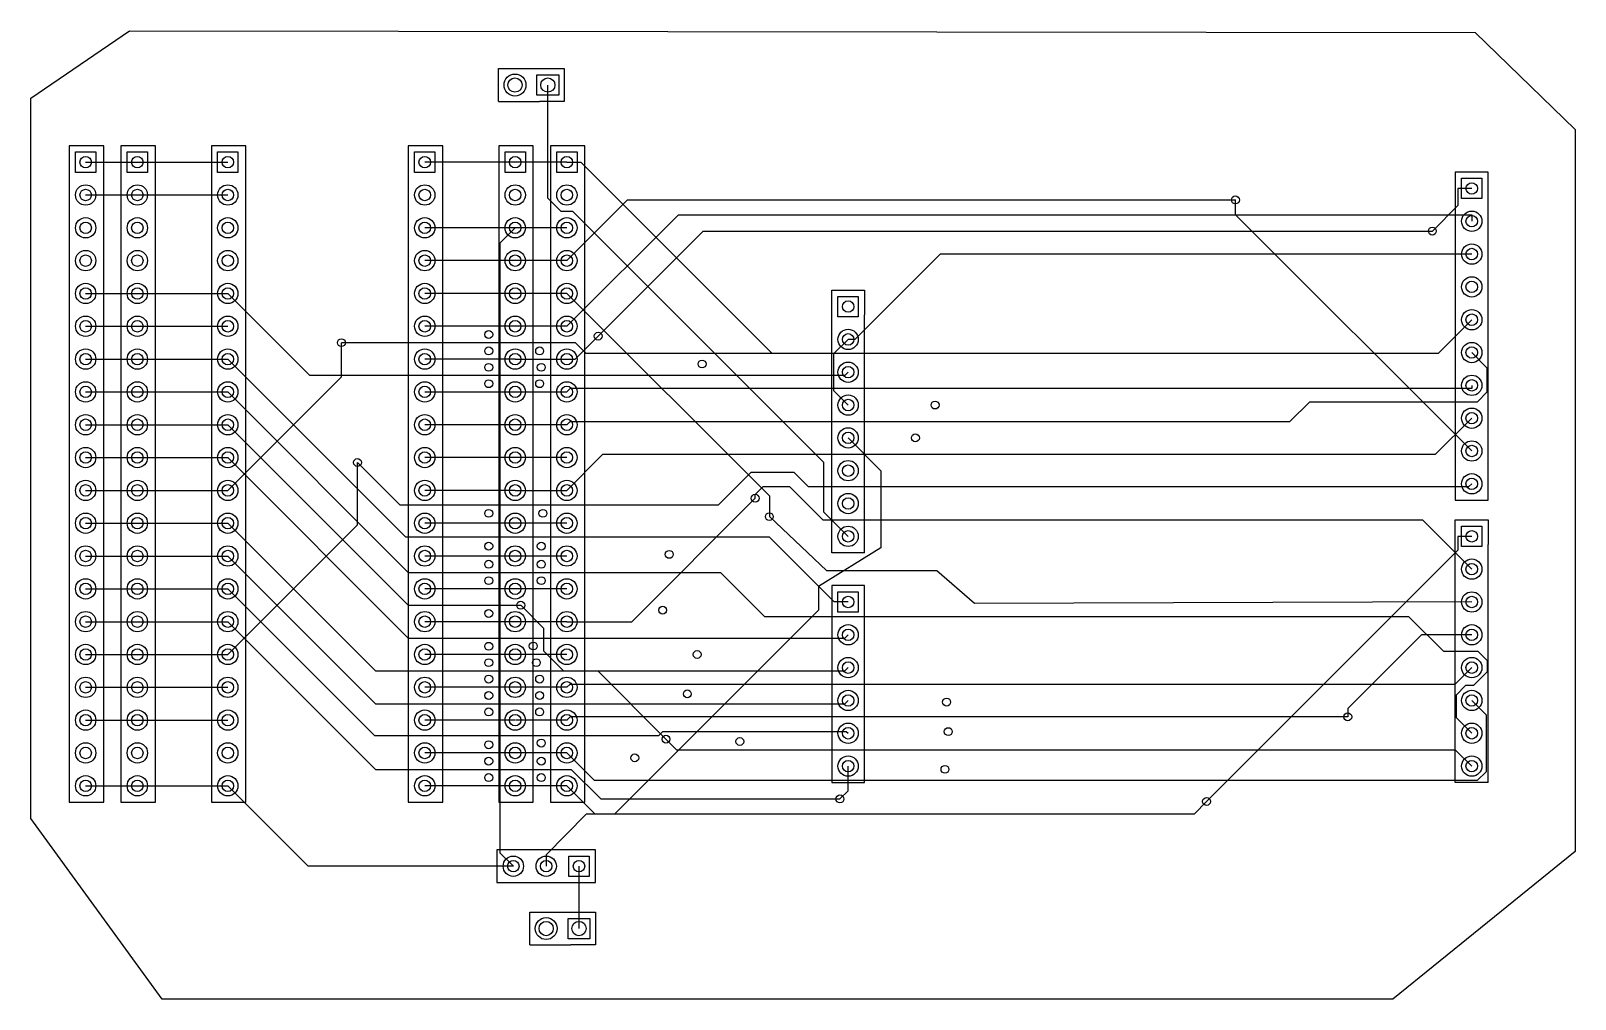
# Model space of a CAD drawing. Extents: x 200 to 4905, y 150 to 3100.
import ezdxf

# ---------------------------------------------------------------- set-up
doc = ezdxf.new("R2010")
doc.units = 9

msp = doc.modelspace()

# ---------------------------------------------------------------- linework, layer by layer
for points in [[(200, 2895), (500, 3100), (4600, 3095), (4905, 2800), (4905, 600), (4350, 150), (600, 150), (200, 700), (200, 2895)], [(1808.5, 2904), (1741.5, 2904), (1741.5, 2966), (1808.5, 2966)], [(416.9, 750), (421.9, 750), (421.9, 2750), (316.9, 2750), (316.9, 750), (416.9, 750)], [(397.9, 2731), (397.9, 2669), (335.9, 2669), (335.9, 2731)], [(574.4, 750), (579.4, 750), (579.4, 2750), (474.4, 2750), (474.4, 750), (574.4, 750)], [(555.4, 2731), (555.4, 2669), (493.4, 2669), (493.4, 2731)], [(850, 750), (855, 750), (855, 2750), (750, 2750), (750, 750), (850, 750)], [(831, 2731), (831, 2669), (769, 2669), (769, 2731)], [(1450, 750), (1455, 750), (1455, 2750), (1350, 2750), (1350, 750), (1450, 750)], [(1431, 2731), (1431, 2669), (1369, 2669), (1369, 2731)], [(1725.6, 750), (1730.6, 750), (1730.6, 2750), (1625.6, 2750), (1625.6, 750), (1725.6, 750)], [(1706.6, 2731), (1706.6, 2669), (1644.6, 2669), (1644.6, 2731)], [(1883.1, 750), (1888.1, 750), (1888.1, 2750), (1783.1, 2750), (1783.1, 750), (1883.1, 750)], [(1864.1, 2731), (1864.1, 2669), (1802.1, 2669), (1802.1, 2731)], [(4621, 2651), (4621, 2589), (4559, 2589), (4559, 2651)], [(2721, 2291), (2721, 2229), (2659, 2229), (2659, 2291)], [(4621, 1591), (4621, 1529), (4559, 1529), (4559, 1591)], [(2721, 1391), (2721, 1329), (2659, 1329), (2659, 1391)], [(1901, 524), (1839, 524), (1839, 586), (1901, 586)], [(1903.5, 334), (1836.5, 334), (1836.5, 396), (1903.5, 396)]]:
    msp.add_lwpolyline(points, close=True)
for points in [[(1625, 2885), (1625, 2985), (1825, 2985), (1825, 2885), (1750, 2885)], [(2690, 1560), (2615.9, 1634.1), (2615.9, 1785.3), (1851.2, 2550), (1815.7, 2550), (1775, 2590.7), (1775, 2935)], [(1625, 2885), (1750, 2885)], [(366.9, 2700), (524.4, 2700)], [(524.4, 2700), (800, 2700)], [(1675.6, 2700), (1400, 2700)], [(1833.1, 2700), (1675.6, 2700)], [(1833.1, 2700), (1875.6, 2700)], [(2646.9, 2116.9), (2458.7, 2116.9), (1875.6, 2700)], [(4640, 2595), (4640, 2670), (4540, 2670), (4540, 1670), (4640, 1670)], [(366.9, 2600), (524.4, 2600)], [(524.4, 2600), (800, 2600)], [(4547.5, 2620), (4547.5, 2567.5), (4470, 2490)], [(4590, 2620), (4547.5, 2620)], [(4640, 1670), (4640, 2595)], [(1833.1, 2400), (2018.1, 2585), (3870, 2585)], [(4590, 1820), (3870, 2540), (3870, 2585)], [(1675.6, 2500), (1400, 2500)], [(1675.6, 2500), (1629, 2453.4), (1629, 596), (1670, 555)], [(1833.1, 2500), (1675.6, 2500)], [(1833.1, 2200), (2173.1, 2540), (4590, 2540), (4590, 2520)], [(1928.4, 2170), (2248.4, 2490), (4470, 2490)], [(1675.6, 2400), (1400, 2400)], [(1833.1, 2400), (1675.6, 2400)], [(4590, 2420), (2970, 2420), (2710, 2160), (2690, 2160)], [(2740, 1510), (2640, 1510), (2640, 2310), (2740, 2310), (2740, 2235)], [(366.9, 2300), (524.4, 2300)], [(524.4, 2300), (800, 2300)], [(2690, 2060), (2680, 2050), (1050, 2050), (800, 2300)], [(1675.6, 2300), (1400, 2300)], [(1833.1, 2300), (1675.6, 2300)], [(1833.1, 2300), (2450, 1683.1), (2450, 1620)], [(4590, 2220), (4487.5, 2117.5), (1892, 2117.5), (1859.5, 2150), (1146.1, 2150)], [(2740, 1510), (2740, 2235)], [(366.9, 2200), (524.4, 2200)], [(524.4, 2200), (800, 2200)], [(1675.6, 2200), (1400, 2200)], [(1833.1, 2200), (1675.6, 2200)], [(1833.1, 2100), (1858.4, 2100), (1928.4, 2170)], [(800, 1700), (1146.1, 2046.1), (1146.1, 2150)], [(1833.1, 1900), (1843.1, 1910), (4036.3, 1910), (4096.3, 1970), (4607.3, 1970), (4637.4, 2000.1), (4637.4, 2072.6), (4590, 2120)], [(2646.9, 2116.9), (2690, 2160)], [(366.9, 2100), (524.4, 2100)], [(524.4, 2100), (800, 2100)], [(2647.5, 1360), (2450, 1557.5), (1342.5, 1557.5), (800, 2100)], [(1675.6, 2100), (1400, 2100)], [(1675.6, 2100), (1833.1, 2100)], [(2690, 1960), (2646.9, 2003.1), (2646.9, 2116.9)], [(366.9, 2000), (524.4, 2000)], [(524.4, 2000), (800, 2000)], [(800, 2000), (1350, 1450), (2301, 1450), (2435.1, 1315.9), (4397.6, 1315.9), (4503.5, 1210), (4608.2, 1210), (4636.9, 1181.3), (4636.9, 1146.8), (4595.3, 1105.1), (4571.1, 1105.1), (4542.2, 1076.2), (4542.2, 1007.8), (4590, 960)], [(1400, 2000), (1675.6, 2000)], [(1675.6, 2000), (1833.1, 2000)], [(4590, 2020), (4590, 2010), (1843.1, 2010), (1833.1, 2000)], [(366.9, 1900), (524.4, 1900)], [(524.4, 1900), (800, 1900)], [(800, 1900), (1350, 1350), (1692.5, 1350)], [(1675.6, 1900), (1400, 1900)], [(1833.1, 1900), (1675.6, 1900)], [(1833.1, 1700), (1943.1, 1810), (4480, 1810), (4590, 1920)], [(2690, 1860), (2790, 1760), (2790, 1525), (2600.1, 1407), (2600, 1335), (1978.3, 713.3), (1891.8, 713.3), (1769.8, 589.5), (1770, 555)], [(366.9, 1800), (524.4, 1800)], [(524.4, 1800), (800, 1800)], [(800, 1800), (1350, 1250), (2680, 1250), (2690, 1260)], [(1675.6, 1800), (1400, 1800)], [(1833.1, 1800), (1675.6, 1800)], [(800, 1200), (1195, 1595), (1195, 1785)], [(1195, 1785), (1324, 1656), (1330, 1656), (2295.5, 1656), (2395, 1755), (2525, 1755), (2568.4, 1712), (4581.6, 1712), (4590, 1720)], [(366.9, 1700), (524.4, 1700)], [(524.4, 1700), (800, 1700)], [(1675.6, 1700), (1400, 1700)], [(1675.6, 1700), (1833.1, 1700)], [(2406.7, 1676), (2406.7, 1687.4), (2430.9, 1711.6), (2510.9, 1711.6), (2612.5, 1610), (4440, 1610), (4590, 1460)], [(1833.1, 1300), (2030.7, 1300), (2406.7, 1676)], [(366.9, 1600), (524.4, 1600)], [(524.4, 1600), (800, 1600)], [(800, 1600), (1250, 1150), (2680, 1150), (2690, 1160)], [(1675.6, 1600), (1400, 1600)], [(1833.1, 1600), (1675.6, 1600)], [(4590, 1360), (3075, 1355), (2960, 1455), (2625, 1455), (2450, 1620)], [(4640, 810), (4540, 810), (4540, 1610), (4640, 1610), (4640, 1535)], [(4547.5, 1560), (4547.5, 1517.5), (3782, 752)], [(4590, 1560), (4547.5, 1560)], [(4640, 810), (4640, 1535)], [(366.9, 1500), (524.4, 1500)], [(524.4, 1500), (800, 1500)], [(800, 1500), (1250, 1050), (2680, 1050), (2690, 1060)], [(1675.6, 1500), (1400, 1500)], [(1833.1, 1500), (1675.6, 1500)], [(366.9, 1400), (524.4, 1400)], [(524.4, 1400), (800, 1400)], [(800, 1400), (1246.6, 953.4), (2113.1, 953.4), (2125.3, 965.6), (2684.4, 965.6), (2690, 960)], [(1675.6, 1400), (1400, 1400)], [(1833.1, 1400), (1675.6, 1400)], [(2740, 1335), (2740, 1410), (2640, 1410), (2640, 810), (2740, 810)], [(1692.5, 1350), (1761.8, 1280.6), (1761.8, 1211.1), (1822.9, 1150), (1927, 1150), (2135, 942)], [(2690, 1360), (2647.5, 1360)], [(2740, 810), (2740, 1335)], [(366.9, 1300), (524.4, 1300)], [(524.4, 1300), (800, 1300)], [(800, 1300), (1250, 850), (1846.3, 850), (1936.3, 760), (2665, 760)], [(1675.6, 1300), (1400, 1300)], [(1833.1, 1300), (1675.6, 1300)], [(4590, 1260), (4436.5, 1260), (4212.3, 1035.8), (4212.3, 1010)], [(366.9, 1200), (524.4, 1200)], [(524.4, 1200), (800, 1200)], [(1675.6, 1200), (1400, 1200)], [(1833.1, 1200), (1675.6, 1200)], [(1833.1, 1100), (1843.1, 1110), (4540, 1110), (4590, 1160)], [(366.9, 1100), (524.4, 1100)], [(524.4, 1100), (800, 1100)], [(1675.6, 1100), (1400, 1100)], [(1833.1, 1100), (1675.6, 1100)], [(4590, 1060), (4633.6, 1016.4), (4633.6, 842.9), (4606.6, 815.9), (1917.2, 815.9), (1833.1, 900)], [(366.9, 1000), (524.4, 1000)], [(524.4, 1000), (800, 1000)], [(1675.6, 1000), (1400, 1000)], [(1835, 1000), (1677.5, 1000)], [(4212.3, 1010), (1843.1, 1010), (1833.1, 1000)], [(2135, 942), (2167, 910), (4540, 910), (4590, 860)], [(1675.6, 900), (1400, 900)], [(1833.1, 900), (1675.6, 900)], [(2665, 760), (2690, 785), (2690, 860)], [(366.9, 800), (524.4, 800)], [(524.4, 800), (800, 800)], [(1670, 555), (1045, 555), (800, 800)], [(1675.6, 800), (1400, 800)], [(1833.1, 800), (1675.6, 800)], [(1833.1, 800), (1918.1, 715), (3745, 715), (3782, 752)], [(1845, 505), (1920, 505), (1920, 605), (1620, 605), (1620, 505)], [(1870, 555), (1870, 365)], [(1620, 505), (1845, 505)], [(1720, 315), (1720, 415), (1920, 415), (1920, 315), (1845, 315)], [(1720, 315), (1845, 315)]]:
    msp.add_lwpolyline(points)
for centre, radius in [((1675, 2935), 33.5), ((1675, 2935), 21.7), ((1775, 2935), 21.7), ((366.9, 2700), 17.5), ((524.4, 2700), 17.5), ((800, 2700), 17.5), ((1400, 2700), 17.5), ((1675.6, 2700), 17.5), ((1833.1, 2700), 17.5), ((4590, 2620), 17.5), ((366.9, 2600), 31), ((366.9, 2600), 17.5), ((524.4, 2600), 31), ((524.4, 2600), 17.5), ((800, 2600), 31), ((800, 2600), 17.5), ((1400, 2600), 31), ((1400, 2600), 17.5), ((1675.6, 2600), 31), ((1675.6, 2600), 17.5), ((1833.1, 2600), 31), ((1833.1, 2600), 17.5), ((3870, 2585), 12), ((4590, 2520), 31), ((366.9, 2500), 31), ((366.9, 2500), 17.5), ((524.4, 2500), 31), ((524.4, 2500), 17.5), ((800, 2500), 31), ((800, 2500), 17.5), ((1400, 2500), 31), ((1400, 2500), 17.5), ((1675.6, 2500), 31), ((1675.6, 2500), 17.5), ((1833.1, 2500), 31), ((1833.1, 2500), 17.5), ((4470, 2490), 12), ((4590, 2520), 17.5), ((4590, 2420), 31), ((366.9, 2400), 31), ((366.9, 2400), 17.5), ((524.4, 2400), 31), ((524.4, 2400), 17.5), ((800, 2400), 31), ((800, 2400), 17.5), ((1400, 2400), 31), ((1400, 2400), 17.5), ((1675.6, 2400), 31), ((1675.6, 2400), 17.5), ((1833.1, 2400), 31), ((1833.1, 2400), 17.5), ((4590, 2420), 17.5), ((366.9, 2300), 31), ((366.9, 2300), 17.5), ((524.4, 2300), 31), ((524.4, 2300), 17.5), ((800, 2300), 31), ((800, 2300), 17.5), ((1400, 2300), 31), ((1400, 2300), 17.5), ((1675.6, 2300), 31), ((1675.6, 2300), 17.5), ((1833.1, 2300), 31), ((1833.1, 2300), 17.5), ((4590, 2320), 31), ((4590, 2320), 17.5), ((2690, 2260), 17.5), ((366.9, 2200), 31), ((366.9, 2200), 17.5), ((524.4, 2200), 31), ((524.4, 2200), 17.5), ((800, 2200), 31), ((800, 2200), 17.5), ((1400, 2200), 31), ((1400, 2200), 17.5), ((1675.6, 2200), 31), ((1675.6, 2200), 17.5), ((1833.1, 2200), 31), ((1833.1, 2200), 17.5), ((4590, 2220), 31), ((4590, 2220), 17.5), ((1595, 2175), 12), ((1928.4, 2170), 12), ((2690, 2160), 31), ((2690, 2160), 17.5), ((366.9, 2100), 31), ((366.9, 2100), 17.5), ((524.4, 2100), 31), ((524.4, 2100), 17.5), ((800, 2100), 31), ((800, 2100), 17.5), ((1146.1, 2150), 12), ((1400, 2100), 31), ((1400, 2100), 17.5), ((1595, 2125), 12), ((1675.6, 2100), 31), ((1675.6, 2100), 17.5), ((1750, 2125), 12), ((1833.1, 2100), 31), ((1833.1, 2100), 17.5), ((4590, 2120), 31), ((4590, 2120), 17.5), ((1595, 2075), 12), ((1755, 2075), 12), ((2245, 2085), 12), ((2690, 2060), 31), ((2690, 2060), 17.5), ((366.9, 2000), 31), ((524.4, 2000), 31), ((800, 2000), 31), ((1400, 2000), 31), ((1595, 2025), 12), ((1675.6, 2000), 31), ((1750, 2025), 12), ((1833.1, 2000), 31), ((4590, 2020), 31), ((4590, 2020), 17.5), ((366.9, 2000), 17.5), ((524.4, 2000), 17.5), ((800, 2000), 17.5), ((1400, 2000), 17.5), ((1675.6, 2000), 17.5), ((1833.1, 2000), 17.5), ((2690, 1960), 31), ((2690, 1960), 17.5), ((366.9, 1900), 31), ((524.4, 1900), 31), ((800, 1900), 31), ((1400, 1900), 31), ((1675.6, 1900), 31), ((1833.1, 1900), 31), ((2955, 1960), 12), ((4590, 1920), 31), ((4590, 1920), 17.5), ((366.9, 1900), 17.5), ((524.4, 1900), 17.5), ((800, 1900), 17.5), ((1400, 1900), 17.5), ((1675.6, 1900), 17.5), ((1833.1, 1900), 17.5), ((2690, 1860), 31), ((2690, 1860), 17.5), ((2895, 1860), 12), ((4590, 1820), 31), ((4590, 1820), 17.5), ((366.9, 1800), 31), ((366.9, 1800), 17.5), ((524.4, 1800), 31), ((524.4, 1800), 17.5), ((800, 1800), 31), ((800, 1800), 17.5), ((1195, 1785), 12), ((1400, 1800), 31), ((1400, 1800), 17.5), ((1675.6, 1800), 31), ((1675.6, 1800), 17.5), ((1833.1, 1800), 31), ((1833.1, 1800), 17.5), ((2690, 1760), 31), ((2690, 1760), 17.5), ((4590, 1720), 31), ((366.9, 1700), 31), ((366.9, 1700), 17.5), ((524.4, 1700), 31), ((524.4, 1700), 17.5), ((800, 1700), 31), ((800, 1700), 17.5), ((1400, 1700), 31), ((1400, 1700), 17.5), ((1675.6, 1700), 31), ((1675.6, 1700), 17.5), ((1833.1, 1700), 31), ((1833.1, 1700), 17.5), ((4590, 1720), 17.5), ((2406.7, 1676), 12), ((2690, 1660), 31), ((2690, 1660), 17.5), ((366.9, 1600), 31), ((366.9, 1600), 17.5), ((524.4, 1600), 31), ((524.4, 1600), 17.5), ((800, 1600), 31), ((800, 1600), 17.5), ((1400, 1600), 31), ((1400, 1600), 17.5), ((1595, 1630), 12), ((1675.6, 1600), 31), ((1675.6, 1600), 17.5), ((1760, 1630), 12), ((1833.1, 1600), 31), ((1833.1, 1600), 17.5), ((2450, 1620), 12), ((2690, 1560), 31), ((2690, 1560), 17.5), ((4590, 1560), 17.5), ((366.9, 1500), 31), ((366.9, 1500), 17.5), ((524.4, 1500), 31), ((524.4, 1500), 17.5), ((800, 1500), 31), ((800, 1500), 17.5), ((1400, 1500), 31), ((1400, 1500), 17.5), ((1595, 1530), 12), ((1675.6, 1500), 31), ((1675.6, 1500), 17.5), ((1755, 1530), 12), ((1833.1, 1500), 31), ((1833.1, 1500), 17.5), ((2145, 1505), 12), ((1595, 1475), 12), ((1755, 1475), 12), ((4590, 1460), 31), ((4590, 1460), 17.5), ((366.9, 1400), 31), ((366.9, 1400), 17.5), ((524.4, 1400), 31), ((524.4, 1400), 17.5), ((800, 1400), 31), ((800, 1400), 17.5), ((1400, 1400), 31), ((1400, 1400), 17.5), ((1595, 1425), 12), ((1675.6, 1400), 31), ((1675.6, 1400), 17.5), ((1755, 1425), 12), ((1833.1, 1400), 31), ((1833.1, 1400), 17.5), ((2690, 1360), 17.5), ((4590, 1360), 31), ((4590, 1360), 17.5), ((366.9, 1300), 31), ((366.9, 1300), 17.5), ((524.4, 1300), 31), ((524.4, 1300), 17.5), ((800, 1300), 31), ((800, 1300), 17.5), ((1400, 1300), 31), ((1400, 1300), 17.5), ((1595, 1325), 12), ((1675.6, 1300), 31), ((1675.6, 1300), 17.5), ((1692.5, 1350), 12), ((1833.1, 1300), 31), ((1833.1, 1300), 17.5), ((2125, 1335), 12), ((2690, 1260), 31), ((2690, 1260), 17.5), ((4590, 1260), 31), ((4590, 1260), 17.5), ((366.9, 1200), 31), ((524.4, 1200), 31), ((800, 1200), 31), ((1400, 1200), 31), ((1595, 1225), 12), ((1675.6, 1200), 31), ((1730.6, 1225.8), 12), ((1833.1, 1200), 31), ((366.9, 1200), 17.5), ((524.4, 1200), 17.5), ((800, 1200), 17.5), ((1400, 1200), 17.5), ((1595, 1175), 12), ((1675.6, 1200), 17.5), ((1740, 1175), 12), ((1833.1, 1200), 17.5), ((2230, 1200), 12), ((2690, 1160), 31), ((2690, 1160), 17.5), ((4590, 1160), 31), ((4590, 1160), 17.5), ((366.9, 1100), 31), ((524.4, 1100), 31), ((800, 1100), 31), ((1400, 1100), 31), ((1595, 1125), 12), ((1675.6, 1100), 31), ((1750, 1125), 12), ((1833.1, 1100), 31), ((366.9, 1100), 17.5), ((524.4, 1100), 17.5), ((800, 1100), 17.5), ((1400, 1100), 17.5), ((1595, 1075), 12), ((1675.6, 1100), 17.5), ((1750, 1075), 12), ((1833.1, 1100), 17.5), ((2200, 1080), 12), ((2690, 1060), 31), ((4590, 1060), 31), ((1595, 1025), 12), ((1750, 1025), 12), ((2690, 1060), 17.5), ((2990, 1055), 12), ((4590, 1060), 17.5), ((366.9, 1000), 31), ((366.9, 1000), 17.5), ((524.4, 1000), 31), ((524.4, 1000), 17.5), ((800, 1000), 31), ((800, 1000), 17.5), ((1400, 1000), 31), ((1400, 1000), 17.5), ((1675.6, 1000), 31), ((1675.6, 1000), 17.5), ((1833.1, 1000), 31), ((1833.1, 1000), 17.5), ((2690, 960), 31), ((4212.3, 1010), 12), ((4590, 960), 31), ((1755, 930), 12), ((2135, 942), 12), ((2360, 935), 12), ((2690, 960), 17.5), ((2995, 965), 12), ((4590, 960), 17.5), ((366.9, 900), 31), ((366.9, 900), 17.5), ((524.4, 900), 31), ((524.4, 900), 17.5), ((800, 900), 31), ((800, 900), 17.5), ((1400, 900), 31), ((1400, 900), 17.5), ((1595, 925), 12), ((1675.6, 900), 31), ((1675.6, 900), 17.5), ((1833.1, 900), 31), ((1833.1, 900), 17.5), ((2040, 885), 12), ((1595, 875), 12), ((1755, 875), 12), ((2690, 860), 31), ((2690, 860), 17.5), ((2985, 850), 12), ((4590, 860), 31), ((4590, 860), 17.5), ((366.9, 800), 31), ((366.9, 800), 17.5), ((524.4, 800), 31), ((524.4, 800), 17.5), ((800, 800), 31), ((800, 800), 17.5), ((1400, 800), 31), ((1400, 800), 17.5), ((1595, 825), 12), ((1675.6, 800), 31), ((1675.6, 800), 17.5), ((1755, 825), 12), ((1833.1, 800), 31), ((1833.1, 800), 17.5), ((2665, 760), 12), ((3782, 752), 12), ((1670, 555), 31), ((1670, 555), 17.5), ((1770, 555), 31), ((1770, 555), 17.5), ((1870, 555), 17.5), ((1770, 365), 33.5), ((1770, 365), 21.7), ((1870, 365), 21.7)]:
    msp.add_circle(centre, radius)

doc.saveas('drawing.dxf')
